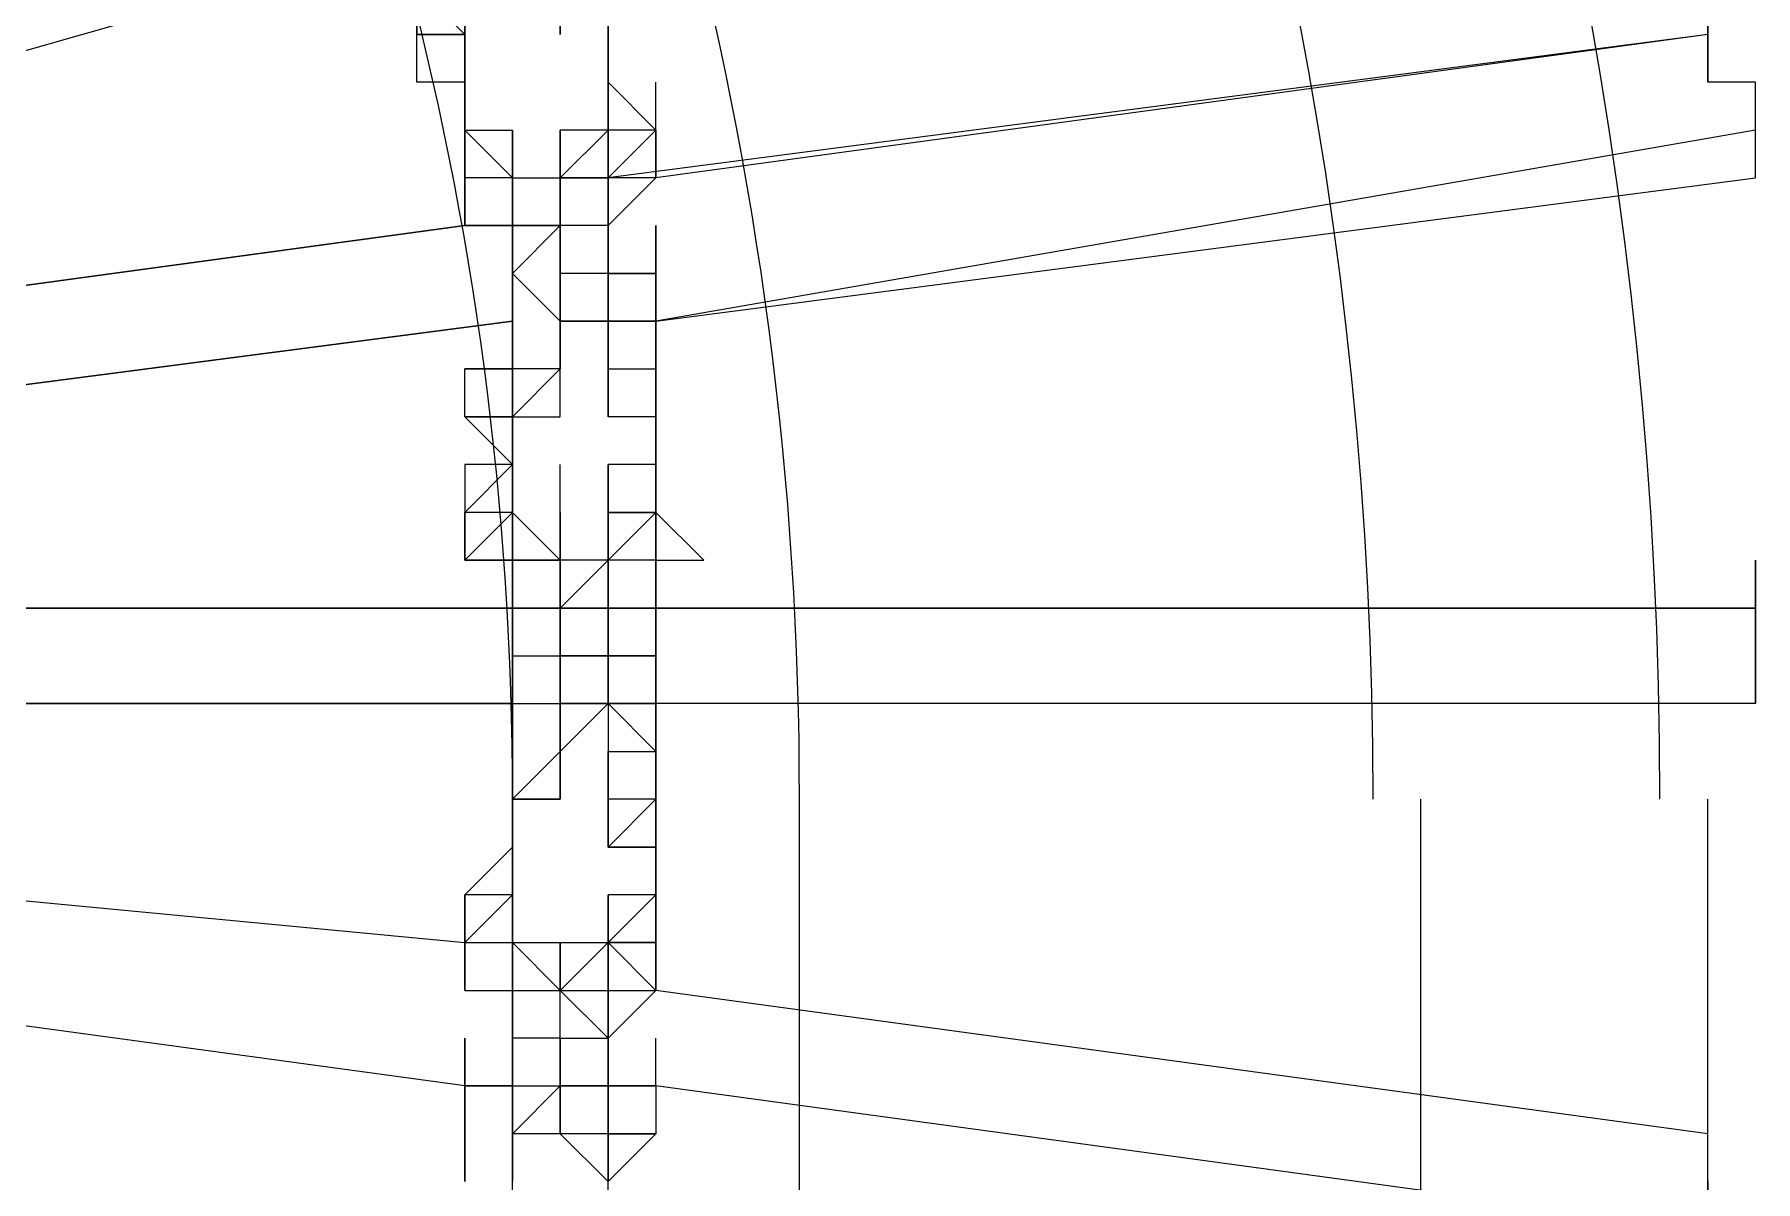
# Model space of a CAD drawing. Header units: inches. Extents: x 3324238 to 135265466, y -1036581 to 20094598.
# Drawn here: x 3353516.009 to 3353518.909, y -519255.136 to -519253.202 of the extents above; entities that cross this region are included whole.
import ezdxf

# ---------------------------------------------------------------- set-up
doc = ezdxf.new("R2010")
doc.units = ezdxf.units.IN
doc.header["$MEASUREMENT"] = 0
doc.layers.add('PDF_Geometry', color=7, linetype='Continuous')

msp = doc.modelspace()

# ---------------------------------------------------------------- linework, layer by layer
at = {"layer": 'PDF_Geometry', "color": 32, "lineweight": 13, "true_color": 0xdd6e00}
for points in [[(3353522.7765, -519332.0817), (3353522.7765, -519254.4915, 1.00015), (3353499.8943, -519254.4915)], [(3353517.2977, -519332.0817), (3353517.2977, -519254.4915, 1.002038), (3353505.3731, -519254.4915), (3353505.3731, -519332.0817)], [(3353516.8143, -519332.0817), (3353516.8143, -519254.4915, 1.000988), (3353505.8566, -519254.4915), (3353505.8566, -519332.0817)]]:
    msp.add_lwpolyline(points, format="xyb", dxfattribs=at)
at = {"layer": 'PDF_Geometry', "lineweight": 25}
for points in [[(3353516.8143, -519253.3635), (3353516.8143, -519253.4441), (3353516.8143, -519253.5246), (3353516.8143, -519253.4441), (3353516.8143, -519253.3635), (3353516.8143, -519253.4441), (3353516.8143, -519253.5246), (3353516.8143, -519253.4441), (3353516.7337, -519253.4441), (3353516.7337, -519253.5246), (3353516.7337, -519253.4441), (3353516.7337, -519253.3635), (3353516.7337, -519253.2829), (3353516.6531, -519253.2829), (3353516.6531, -519253.2024), (3353516.6531, -519253.1218), (3353516.6531, -519253.0412), (3353516.6531, -519252.9606), (3353516.6531, -519253.0412), (3353516.6531, -519252.9606), (3353516.6531, -519252.8801), (3353516.6531, -519252.7995), (3353516.6531, -519252.8801), (3353516.5726, -519252.8801)], [(3353516.7337, -519252.9606), (3353516.7337, -519253.0412), (3353516.6531, -519253.0412), (3353516.6531, -519253.1218), (3353516.7337, -519253.2024), (3353516.7337, -519253.2829), (3353516.7337, -519253.3635), (3353516.8143, -519253.3635), (3353516.8143, -519253.4441), (3353516.8143, -519253.5246), (3353516.8143, -519253.6052), (3353516.8143, -519253.5246), (3353516.8143, -519253.6052), (3353516.8143, -519253.5246), (3353516.8143, -519253.6052), (3353516.8143, -519253.6858), (3353516.8143, -519253.6052), (3353516.8143, -519253.6858), (3353516.8143, -519253.6052), (3353516.8143, -519253.6858), (3353516.8143, -519253.6052), (3353516.8143, -519253.5246)], [(3353516.6531, -519253.0412), (3353514.9611, -519253.5246)], [(3353516.8143, -519253.3635), (3353516.8143, -519253.4441), (3353516.7337, -519253.3635), (3353516.7337, -519253.2829), (3353516.7337, -519253.2024), (3353516.7337, -519253.2829), (3353516.7337, -519253.2024), (3353516.7337, -519253.2829), (3353516.7337, -519253.3635), (3353516.7337, -519253.2829), (3353516.7337, -519253.3635), (3353516.7337, -519253.4441), (3353516.7337, -519253.3635), (3353516.7337, -519253.2829), (3353516.7337, -519253.2024), (3353516.7337, -519253.2829), (3353516.7337, -519253.2024), (3353516.7337, -519253.1218), (3353516.7337, -519253.2024), (3353516.6531, -519253.1218), (3353516.6531, -519253.2024)], [(3353516.7337, -519253.1218), (3353516.7337, -519253.2024), (3353516.7337, -519253.2829), (3353516.7337, -519253.2024), (3353516.7337, -519253.2829), (3353516.7337, -519253.3635), (3353516.7337, -519253.4441), (3353516.7337, -519253.5246), (3353516.8143, -519253.5246), (3353516.8143, -519253.4441), (3353516.7337, -519253.4441), (3353516.7337, -519253.3635), (3353516.8143, -519253.3635), (3353516.8143, -519253.4441), (3353516.8143, -519253.5246), (3353516.8143, -519253.6052), (3353516.8143, -519253.6858), (3353516.8143, -519253.7663), (3353516.8143, -519253.8469), (3353516.8143, -519253.9275), (3353516.8143, -519254.0081), (3353516.8143, -519253.9275), (3353516.7337, -519253.9275), (3353516.7337, -519254.0081), (3353516.7337, -519254.0886), (3353516.8143, -519254.0886), (3353516.8948, -519254.0886), (3353516.8948, -519254.1692), (3353516.9754, -519254.1692), (3353517.056, -519254.1692), (3353518.9091, -519254.1692)], [(3353516.8143, -519253.4441), (3353516.8948, -519253.4441), (3353516.8948, -519253.3635), (3353516.8948, -519253.4441), (3353516.8948, -519253.3635), (3353516.8948, -519253.4441), (3353516.8948, -519253.5246), (3353516.8948, -519253.4441), (3353516.8948, -519253.5246), (3353516.8948, -519253.6052), (3353516.8948, -519253.6858), (3353516.8948, -519253.6052), (3353516.8948, -519253.6858), (3353516.8948, -519253.6052), (3353516.8948, -519253.6858), (3353516.8948, -519253.6052), (3353516.8948, -519253.6858), (3353516.9754, -519253.6858), (3353516.9754, -519253.6052), (3353516.9754, -519253.5246), (3353516.9754, -519253.6052), (3353516.9754, -519253.6858), (3353516.8948, -519253.6858), (3353516.8948, -519253.6052), (3353516.8948, -519253.5246), (3353516.8948, -519253.4441), (3353516.9754, -519253.4441), (3353516.9754, -519253.3635), (3353516.9754, -519253.2829), (3353516.9754, -519253.3635), (3353516.9754, -519253.2829), (3353516.9754, -519253.2024), (3353516.9754, -519253.2829), (3353516.9754, -519253.2024), (3353516.9754, -519253.1218)], [(3353516.8948, -519253.2024), (3353516.8948, -519253.1218), (3353516.8948, -519253.2024), (3353516.8948, -519253.1218)], [(3353518.8286, -519253.1218), (3353518.8286, -519253.2024), (3353518.8286, -519253.1218), (3353518.8286, -519253.2024), (3353516.9754, -519253.4441), (3353516.9754, -519253.5246), (3353516.9754, -519253.4441)], [(3353516.9754, -519253.3635), (3353516.9754, -519253.2829), (3353516.9754, -519253.2023), (3353516.9754, -519253.1218)], [(3353518.8286, -519253.2829), (3353518.8286, -519253.2023), (3353518.8286, -519253.1218)], [(3353516.6531, -519253.2024), (3353516.7337, -519253.2024), (3353516.6531, -519253.2024)], [(3353516.9754, -519253.3635), (3353516.9754, -519253.4441), (3353516.9754, -519253.5246), (3353516.8948, -519253.5246), (3353516.8143, -519253.5246), (3353516.7337, -519253.5246), (3353516.7337, -519253.4441), (3353516.7337, -519253.5246), (3353516.7337, -519253.4441), (3353516.7337, -519253.5246), (3353516.7337, -519253.4441), (3353516.7337, -519253.3635), (3353516.7337, -519253.4441), (3353516.7337, -519253.3635), (3353516.7337, -519253.4441), (3353516.7337, -519253.3635), (3353516.7337, -519253.4441), (3353516.7337, -519253.3635), (3353516.7337, -519253.4441), (3353516.7337, -519253.3635), (3353516.7337, -519253.2829), (3353516.7337, -519253.2024), (3353516.7337, -519253.2829)], [(3353518.9091, -519253.4441), (3353518.9091, -519253.3635), (3353518.9091, -519253.2829), (3353518.8286, -519253.2829), (3353518.8286, -519253.2024), (3353517.056, -519253.4441), (3353516.9754, -519253.4441), (3353516.9754, -519253.3635), (3353516.9754, -519253.4441), (3353516.9754, -519253.3635), (3353516.9754, -519253.4441), (3353516.9754, -519253.3635), (3353516.8948, -519253.3635), (3353516.8948, -519253.4441), (3353516.8948, -519253.3635), (3353516.8948, -519253.4441), (3353516.8948, -519253.5246), (3353516.8948, -519253.4441), (3353516.8948, -519253.5246), (3353516.8948, -519253.4441), (3353516.8948, -519253.5246), (3353516.8143, -519253.5246), (3353516.8143, -519253.4441), (3353516.8143, -519253.5246), (3353516.7337, -519253.5246), (3353516.7337, -519253.4441), (3353516.7337, -519253.5246)], [(3353516.7337, -519253.2829), (3353516.7337, -519253.2024)], [(3353516.9754, -519253.2829), (3353516.9754, -519253.2023)], [(3353516.9754, -519253.2829), (3353516.9754, -519253.2023)], [(3353516.7337, -519253.3635), (3353516.7337, -519253.2829)], [(3353517.056, -519253.8469), (3353517.056, -519253.9275), (3353517.056, -519254.0081), (3353517.056, -519253.9275), (3353517.056, -519254.0081), (3353516.9754, -519254.0081), (3353517.056, -519254.0081), (3353517.056, -519253.9275), (3353517.056, -519253.8469), (3353516.9754, -519253.8469), (3353516.9754, -519253.7663), (3353516.9754, -519253.8469), (3353516.9754, -519253.7663), (3353516.9754, -519253.8469), (3353516.9754, -519253.7663), (3353516.9754, -519253.6858), (3353516.9754, -519253.6052), (3353516.9754, -519253.5246), (3353516.9754, -519253.6052), (3353516.9754, -519253.5246), (3353516.9754, -519253.4441), (3353517.056, -519253.3635), (3353517.056, -519253.4441), (3353516.9754, -519253.4441), (3353516.9754, -519253.3635), (3353516.9754, -519253.2829), (3353516.9754, -519253.3635), (3353516.9754, -519253.2829)], [(3353517.056, -519253.3635), (3353517.056, -519253.2829)], [(3353517.056, -519253.3635), (3353517.056, -519253.2829)], [(3353516.7337, -519253.4441), (3353516.7337, -519253.3635)], [(3353516.7337, -519253.4441), (3353516.7337, -519253.3635)], [(3353516.8948, -519253.3635), (3353516.8948, -519253.4441), (3353516.8948, -519253.5246), (3353516.8948, -519253.4441), (3353516.8948, -519253.5246), (3353516.8948, -519253.6052), (3353516.8948, -519253.6858), (3353516.8948, -519253.6052), (3353516.8948, -519253.6858), (3353516.8948, -519253.6052), (3353516.8948, -519253.6858), (3353516.9754, -519253.6858), (3353516.9754, -519253.6052), (3353516.8948, -519253.6052), (3353516.8948, -519253.6858), (3353516.8948, -519253.6052), (3353516.8948, -519253.6858), (3353516.8948, -519253.6052), (3353516.8948, -519253.6858), (3353516.8948, -519253.6052), (3353516.8948, -519253.6858), (3353516.8948, -519253.6052), (3353516.8948, -519253.6858), (3353516.8948, -519253.7663), (3353516.8143, -519253.8469), (3353516.8948, -519253.8469), (3353516.8948, -519253.7663), (3353516.8948, -519253.6858), (3353516.8948, -519253.6052)], [(3353518.9091, -519253.3635), (3353517.056, -519253.6858), (3353516.9754, -519253.6858), (3353516.8948, -519253.6858), (3353516.8948, -519253.6052), (3353516.8948, -519253.5246), (3353516.8948, -519253.6052), (3353516.8948, -519253.6858), (3353516.9754, -519253.6858), (3353516.9754, -519253.7663), (3353517.056, -519253.7663), (3353517.056, -519253.8469), (3353517.056, -519253.7663), (3353517.056, -519253.8469), (3353517.056, -519253.7664), (3353517.056, -519253.6858), (3353517.056, -519253.6052)], [(3353516.8948, -519253.4441), (3353516.8948, -519253.3635)], [(3353516.8948, -519253.5246), (3353516.8948, -519253.4441), (3353516.8948, -519253.3635)], [(3353516.8948, -519253.4441), (3353516.9754, -519253.3635), (3353516.9754, -519253.4441)], [(3353516.8948, -519253.4441), (3353516.8948, -519253.3635)], [(3353516.8948, -519253.4441), (3353516.8948, -519253.3635)], [(3353516.8948, -519253.5246), (3353516.8948, -519253.4441), (3353516.8948, -519253.3635)], [(3353516.8948, -519253.4441), (3353516.8948, -519253.3635)], [(3353516.9754, -519253.4441), (3353516.9754, -519253.3635)], [(3353516.9754, -519253.3635), (3353516.9754, -519253.4441), (3353516.9754, -519253.3635)], [(3353516.9754, -519253.4441), (3353516.9754, -519253.3635)], [(3353516.9754, -519253.4441), (3353516.9754, -519253.3635)], [(3353516.9754, -519253.4441), (3353516.9754, -519253.3635)], [(3353516.9754, -519253.4441), (3353516.9754, -519253.3635)], [(3353516.9754, -519253.4441), (3353516.9754, -519253.3635)], [(3353517.056, -519253.4441), (3353517.056, -519253.3635)], [(3353516.7337, -519253.4441), (3353516.7337, -519253.5246), (3353516.7337, -519253.4441)], [(3353516.7337, -519253.5246), (3353516.7337, -519253.4441)], [(3353516.7337, -519253.4441), (3353516.7337, -519253.5246), (3353516.7337, -519253.4441), (3353516.7337, -519253.5246), (3353516.8143, -519253.5246), (3353516.8948, -519253.5246), (3353516.8948, -519253.4441), (3353516.8948, -519253.5246), (3353516.8948, -519253.4441), (3353516.8948, -519253.5246), (3353516.8143, -519253.6052), (3353516.8143, -519253.5246), (3353516.8143, -519253.4441), (3353516.8143, -519253.5246), (3353516.8143, -519253.6052), (3353516.8143, -519253.6858), (3353516.8143, -519253.6052), (3353516.8143, -519253.5246), (3353516.8143, -519253.4441), (3353516.8143, -519253.5246), (3353516.8143, -519253.6052), (3353516.8143, -519253.5246), (3353516.8143, -519253.6052), (3353516.8143, -519253.5246), (3353516.8143, -519253.6052), (3353516.8143, -519253.5246), (3353516.8948, -519253.5246), (3353516.8948, -519253.6052), (3353516.8948, -519253.5246), (3353516.8948, -519253.6052), (3353516.8948, -519253.6858), (3353516.8948, -519253.6052), (3353516.8948, -519253.6858), (3353516.8948, -519253.6052)], [(3353516.8143, -519253.5246), (3353516.8143, -519253.4441)], [(3353516.8143, -519253.4441), (3353516.8948, -519253.4441)], [(3353516.8143, -519253.4441), (3353516.8143, -519253.5246), (3353516.8143, -519253.4441)], [(3353516.8143, -519253.5246), (3353516.8143, -519253.4441)], [(3353516.8948, -519253.5246), (3353516.8948, -519253.4441)], [(3353516.8948, -519253.5246), (3353516.8948, -519253.4441)], [(3353516.9754, -519253.4441), (3353516.8948, -519253.4441)], [(3353516.9754, -519253.7663), (3353516.9754, -519253.6858), (3353516.9754, -519253.6052), (3353516.9754, -519253.6858), (3353516.9754, -519253.6052), (3353517.056, -519253.6052), (3353516.9754, -519253.6052), (3353516.9754, -519253.5246), (3353516.9754, -519253.6052), (3353516.9754, -519253.5246), (3353516.9754, -519253.4441), (3353516.9754, -519253.5246), (3353516.9754, -519253.6052), (3353516.9754, -519253.6858), (3353516.9754, -519253.6052), (3353516.9754, -519253.6858)], [(3353516.9754, -519253.5246), (3353516.9754, -519253.4441)], [(3353516.9754, -519253.5246), (3353517.056, -519253.4441)], [(3353517.056, -519253.6052), (3353517.056, -519253.6858), (3353518.9091, -519253.4441)], [(3353514.9611, -519253.7663), (3353516.7337, -519253.5246), (3353514.9611, -519253.7663)], [(3353516.8143, -519253.6858), (3353516.8143, -519253.6052), (3353516.8948, -519253.6858), (3353516.8948, -519253.6052), (3353516.8948, -519253.5246)], [(3353516.8143, -519253.6052), (3353516.8143, -519253.5246)], [(3353516.8143, -519253.6052), (3353516.8143, -519253.5246)], [(3353516.8143, -519253.5246), (3353516.8143, -519253.6052)], [(3353516.8143, -519253.6858), (3353516.8143, -519253.6052), (3353516.8143, -519253.5246)], [(3353516.8948, -519253.5246), (3353516.8143, -519253.5246)], [(3353516.8143, -519253.5246), (3353516.8143, -519253.6052)], [(3353516.9754, -519253.5246), (3353516.8948, -519253.5246)], [(3353516.8948, -519253.6052), (3353516.8948, -519253.5246)], [(3353516.9754, -519253.6052), (3353516.9754, -519253.5246), (3353516.9754, -519253.6052), (3353516.9754, -519253.6858), (3353516.9754, -519253.7663), (3353516.9754, -519253.6858), (3353517.056, -519253.6858), (3353517.056, -519253.6052), (3353517.056, -519253.6858), (3353517.056, -519253.6052), (3353517.056, -519253.6858), (3353517.056, -519253.6052), (3353517.056, -519253.6858), (3353517.056, -519253.6052), (3353517.056, -519253.5246), (3353517.056, -519253.6052), (3353517.056, -519253.6858), (3353517.056, -519253.6052), (3353517.056, -519253.6858), (3353517.056, -519253.6052), (3353517.056, -519253.6858), (3353517.056, -519253.7663), (3353517.056, -519253.8469), (3353517.056, -519253.9275), (3353516.9754, -519253.9275), (3353516.9754, -519254.0081), (3353516.9754, -519254.0886), (3353516.9754, -519254.1692), (3353516.9754, -519254.0886)], [(3353516.9754, -519253.6858), (3353516.9754, -519253.6052), (3353516.9754, -519253.5246)], [(3353516.9754, -519253.6052), (3353516.9754, -519253.5246)], [(3353516.9754, -519253.6052), (3353516.9754, -519253.5246)], [(3353516.9754, -519253.6052), (3353516.9754, -519253.5246)], [(3353516.9754, -519253.6052), (3353516.9754, -519253.5246)], [(3353516.9754, -519253.6052), (3353516.9754, -519253.5246)], [(3353516.8143, -519253.7664), (3353516.8143, -519253.8469), (3353516.8143, -519253.7663), (3353516.8143, -519253.6858), (3353516.8143, -519253.7663), (3353516.8143, -519253.8469), (3353516.8143, -519253.7663), (3353516.8143, -519253.6858), (3353516.8143, -519253.6052), (3353516.8143, -519253.6858), (3353516.8143, -519253.6052), (3353516.8143, -519253.6858), (3353514.9611, -519253.9275)], [(3353516.8143, -519253.6858), (3353516.8143, -519253.6052)], [(3353516.8143, -519253.6858), (3353516.8143, -519253.6052)], [(3353516.8143, -519253.6858), (3353516.8143, -519253.6052)], [(3353516.8143, -519253.6858), (3353516.8143, -519253.6052)], [(3353516.8143, -519253.6858), (3353516.8143, -519253.6052)], [(3353516.8143, -519253.6858), (3353516.8143, -519253.6052)], [(3353516.8143, -519253.6858), (3353516.8143, -519253.6052)], [(3353516.8143, -519253.6052), (3353516.8143, -519253.6858)], [(3353516.8143, -519253.6858), (3353516.8143, -519253.6052)], [(3353516.8143, -519253.6858), (3353516.8143, -519253.6052)], [(3353516.8948, -519253.6052), (3353516.8948, -519253.6858)], [(3353516.8948, -519253.6858), (3353516.8948, -519253.6052)], [(3353516.8948, -519253.6052), (3353516.8948, -519253.6858)], [(3353516.8948, -519253.6858), (3353516.8948, -519253.6052)], [(3353516.8948, -519253.6858), (3353516.8948, -519253.6052)], [(3353516.9754, -519253.6858), (3353516.9754, -519253.6052)], [(3353516.9754, -519253.6858), (3353516.9754, -519253.6052)], [(3353516.9754, -519253.6858), (3353516.9754, -519253.6052)], [(3353516.9754, -519253.6858), (3353516.9754, -519253.6052)], [(3353517.056, -519253.6858), (3353517.056, -519253.6052)], [(3353517.056, -519253.6858), (3353517.056, -519253.6052)], [(3353517.056, -519253.6052), (3353517.056, -519253.6858)], [(3353517.056, -519253.6858), (3353517.056, -519253.6052)], [(3353517.056, -519253.6858), (3353517.056, -519253.6052)], [(3353514.9611, -519253.9275), (3353516.8143, -519253.6858)], [(3353516.7337, -519254.0886), (3353516.7337, -519254.0081), (3353516.7337, -519254.0886), (3353516.8143, -519254.0081), (3353516.7337, -519254.0081), (3353516.8143, -519253.9275), (3353516.8143, -519253.8469), (3353516.8143, -519253.7663), (3353516.8143, -519253.8469), (3353516.8143, -519253.7663), (3353516.8143, -519253.6858), (3353516.8143, -519253.7663), (3353516.8143, -519253.6858), (3353516.8143, -519253.7663), (3353516.8143, -519253.8469), (3353516.8143, -519253.9275), (3353516.8143, -519254.0081), (3353516.8143, -519253.9275), (3353516.8143, -519254.0081), (3353516.8143, -519254.0886), (3353516.8143, -519254.0081), (3353516.8143, -519253.9275), (3353516.8143, -519254.0081), (3353516.8143, -519253.9275), (3353516.8143, -519254.0081), (3353516.8143, -519253.9275), (3353516.8143, -519254.0081), (3353516.8143, -519253.9275), (3353516.8143, -519253.8469), (3353516.8143, -519253.9275), (3353516.7337, -519253.8469), (3353516.7337, -519253.7663), (3353516.8143, -519253.7663), (3353516.7337, -519253.7663)], [(3353516.8143, -519253.7663), (3353516.8143, -519253.6858)], [(3353516.8948, -519253.7663), (3353516.8948, -519253.6858)], [(3353516.8948, -519253.7663), (3353516.8948, -519253.6858)], [(3353516.8948, -519253.6858), (3353516.9754, -519253.6858)], [(3353516.9754, -519253.7664), (3353516.9754, -519253.6858)], [(3353516.8143, -519253.8469), (3353516.8143, -519253.7663)], [(3353516.8948, -519253.7663), (3353516.8143, -519253.7663)], [(3353516.8143, -519253.8469), (3353516.8143, -519253.7663)], [(3353517.056, -519253.7663), (3353517.056, -519253.8469), (3353517.056, -519253.7663)], [(3353516.7337, -519253.8469), (3353516.8143, -519253.8469), (3353516.7337, -519253.8469)], [(3353516.8143, -519253.9275), (3353516.8143, -519253.8469), (3353516.8143, -519253.9275)], [(3353516.8143, -519253.9275), (3353516.8143, -519253.8469)], [(3353516.8143, -519253.9275), (3353516.8143, -519253.8469)], [(3353517.056, -519254.0081), (3353517.056, -519253.9275), (3353517.056, -519253.8469), (3353516.9754, -519253.8469)], [(3353517.056, -519253.9275), (3353517.056, -519253.8469)], [(3353517.056, -519253.9275), (3353517.056, -519253.8469)], [(3353516.8143, -519254.0886), (3353516.8143, -519254.0081), (3353516.8143, -519253.9275)], [(3353516.8143, -519254.0081), (3353516.8143, -519253.9275)], [(3353516.8948, -519254.2498), (3353516.8948, -519254.1692), (3353516.8948, -519254.0886), (3353516.8948, -519254.1692), (3353516.8948, -519254.2498), (3353516.8948, -519254.1692), (3353516.8948, -519254.0886), (3353516.8948, -519254.0081), (3353516.8948, -519253.9275)], [(3353517.056, -519254.0081), (3353517.056, -519253.9275)], [(3353517.056, -519253.9275), (3353517.056, -519254.0081), (3353517.056, -519253.9275)], [(3353517.056, -519254.0081), (3353517.056, -519253.9275)], [(3353517.056, -519254.3303), (3353517.056, -519254.4109), (3353517.056, -519254.3303), (3353517.056, -519254.2498), (3353517.056, -519254.3303), (3353517.056, -519254.2498), (3353517.056, -519254.3303), (3353517.056, -519254.2498), (3353517.056, -519254.1692), (3353517.056, -519254.0886), (3353517.056, -519254.0081), (3353517.056, -519253.9275), (3353517.056, -519254.0081), (3353517.1366, -519254.0886)], [(3353518.9091, -519254.3303), (3353518.9091, -519254.2498), (3353518.9091, -519254.3303), (3353517.056, -519254.3303), (3353517.056, -519254.4109), (3353517.056, -519254.3303), (3353516.9754, -519254.3303), (3353516.9754, -519254.2498), (3353516.9754, -519254.1692), (3353516.9754, -519254.2498), (3353516.9754, -519254.3303), (3353516.8948, -519254.3303), (3353516.8948, -519254.2498), (3353516.8948, -519254.1692), (3353516.8948, -519254.0886), (3353516.8948, -519254.1692), (3353516.9754, -519254.0886), (3353516.8948, -519254.0886), (3353516.8948, -519254.1692), (3353516.8948, -519254.0886), (3353516.8948, -519254.1692), (3353516.8948, -519254.2498), (3353516.8948, -519254.1692), (3353516.8948, -519254.0886), (3353516.8143, -519254.0081), (3353516.8143, -519254.0886), (3353516.8143, -519254.1692), (3353516.8143, -519254.0886), (3353516.8143, -519254.1692), (3353516.8143, -519254.0886), (3353516.8143, -519254.1692), (3353516.8143, -519254.0886), (3353516.8143, -519254.1692), (3353516.8143, -519254.0886), (3353516.8143, -519254.1692), (3353515.0417, -519254.1692)], [(3353516.8143, -519254.0886), (3353516.8143, -519254.1692), (3353516.8143, -519254.0886), (3353516.7337, -519254.0886), (3353516.8143, -519254.0886), (3353516.8143, -519254.1692), (3353516.8143, -519254.2498), (3353516.8948, -519254.2498), (3353516.8948, -519254.3303), (3353516.9754, -519254.3303), (3353516.9754, -519254.2498), (3353516.9754, -519254.1692), (3353516.9754, -519254.2498), (3353516.9754, -519254.1692), (3353516.8948, -519254.1692), (3353516.8948, -519254.2498), (3353516.9754, -519254.2498), (3353516.9754, -519254.3303), (3353516.9754, -519254.2498), (3353516.9754, -519254.1692), (3353516.9754, -519254.0886), (3353516.9754, -519254.0081), (3353517.056, -519254.0081), (3353517.056, -519254.0886), (3353516.9754, -519254.0886), (3353517.056, -519254.0081), (3353517.056, -519254.0886), (3353517.056, -519254.1692), (3353517.056, -519254.0886), (3353517.056, -519254.1692), (3353517.056, -519254.0886), (3353517.056, -519254.1692), (3353517.056, -519254.0886), (3353517.056, -519254.1692), (3353517.056, -519254.2498), (3353517.056, -519254.3303), (3353517.056, -519254.2498)], [(3353516.8143, -519254.0886), (3353516.8143, -519254.0081)], [(3353516.8143, -519254.0886), (3353516.8143, -519254.0081)], [(3353516.8948, -519254.2498), (3353516.8948, -519254.1692), (3353516.8948, -519254.0886), (3353516.8948, -519254.1692), (3353516.8948, -519254.0886), (3353516.8948, -519254.0081), (3353516.8948, -519254.0886), (3353516.8143, -519254.0886)], [(3353516.8143, -519254.0081), (3353516.8143, -519254.0886)], [(3353516.8143, -519254.0081), (3353516.8143, -519254.0886)], [(3353516.8143, -519254.0081), (3353516.8143, -519254.0886)], [(3353516.8948, -519254.0886), (3353516.8948, -519254.1692), (3353516.8948, -519254.2498), (3353516.8948, -519254.3303), (3353516.8948, -519254.2498), (3353516.8948, -519254.1692), (3353516.8948, -519254.2498), (3353516.8948, -519254.1692), (3353516.8948, -519254.0886), (3353516.8948, -519254.0081)], [(3353516.9754, -519254.0886), (3353516.9754, -519254.0081), (3353516.9754, -519254.0886)], [(3353516.8143, -519254.1692), (3353516.8143, -519254.0886), (3353516.8143, -519254.1692), (3353516.8143, -519254.0886), (3353516.8143, -519254.1692), (3353516.8143, -519254.0886), (3353516.8143, -519254.1692), (3353516.8143, -519254.0886), (3353516.8143, -519254.1692), (3353516.8143, -519254.2498), (3353516.8143, -519254.3303), (3353516.8143, -519254.2498), (3353516.8143, -519254.3303), (3353516.8948, -519254.3303), (3353516.9754, -519254.3303), (3353516.9754, -519254.2498), (3353516.9754, -519254.3303), (3353516.9754, -519254.2498), (3353516.9754, -519254.3303), (3353516.9754, -519254.2498), (3353516.9754, -519254.3303), (3353516.9754, -519254.2498), (3353516.9754, -519254.1692), (3353516.9754, -519254.2498), (3353516.9754, -519254.1692), (3353516.8948, -519254.1692), (3353516.8948, -519254.0886), (3353516.8948, -519254.1692)], [(3353516.8143, -519254.1692), (3353516.8143, -519254.0886)], [(3353516.8948, -519254.1692), (3353516.8948, -519254.0886)], [(3353516.8948, -519254.1692), (3353516.8948, -519254.0886)], [(3353516.8948, -519254.1692), (3353516.8948, -519254.0886)], [(3353516.8948, -519254.1692), (3353516.8948, -519254.0886)], [(3353516.8948, -519254.1692), (3353516.8948, -519254.0886)], [(3353516.8948, -519254.1692), (3353516.8948, -519254.0886)], [(3353516.9754, -519254.3303), (3353516.9754, -519254.2498), (3353516.9754, -519254.1692), (3353516.9754, -519254.0886)], [(3353516.9754, -519254.1692), (3353516.9754, -519254.0886)], [(3353516.9754, -519254.1692), (3353516.9754, -519254.0886)], [(3353516.9754, -519254.1692), (3353516.9754, -519254.0886)], [(3353517.056, -519254.1692), (3353517.056, -519254.0886)], [(3353517.056, -519254.1692), (3353517.056, -519254.0886)], [(3353517.056, -519254.1692), (3353517.056, -519254.0886)], [(3353517.056, -519254.1692), (3353517.056, -519254.0886)], [(3353518.9091, -519254.1692), (3353518.9091, -519254.0886)], [(3353515.0417, -519254.1692), (3353516.8143, -519254.1692)], [(3353516.8143, -519254.3303), (3353516.8143, -519254.2498), (3353516.8143, -519254.1692)], [(3353516.8143, -519254.7332), (3353516.8143, -519254.8138), (3353516.8143, -519254.8943), (3353516.8143, -519254.8138), (3353516.8143, -519254.7332), (3353516.8143, -519254.6526), (3353516.8143, -519254.5721), (3353516.8143, -519254.6526), (3353516.8143, -519254.5721), (3353516.8143, -519254.4915), (3353516.8948, -519254.4915), (3353516.8948, -519254.4109), (3353516.8948, -519254.3303), (3353516.8948, -519254.2498), (3353516.8948, -519254.1692), (3353516.8948, -519254.2498), (3353516.8948, -519254.1692), (3353516.8948, -519254.2498), (3353516.8948, -519254.1692)], [(3353516.8948, -519254.1692), (3353516.8143, -519254.1692), (3353516.8948, -519254.1692)], [(3353516.8948, -519254.2498), (3353516.8948, -519254.1692)], [(3353516.8948, -519254.2498), (3353516.8948, -519254.1692)], [(3353516.8948, -519254.2498), (3353516.8948, -519254.1692), (3353516.8948, -519254.2498)], [(3353516.8948, -519254.2498), (3353516.8948, -519254.1692)], [(3353516.9754, -519254.2498), (3353516.9754, -519254.1692)], [(3353517.056, -519254.1692), (3353516.9754, -519254.1692)], [(3353516.9754, -519254.2498), (3353516.9754, -519254.1692)], [(3353518.9091, -519254.1692), (3353517.056, -519254.1692)], [(3353517.056, -519254.2498), (3353517.056, -519254.1692)], [(3353514.9611, -519254.3303), (3353516.8143, -519254.3303), (3353516.8143, -519254.4109), (3353516.8143, -519254.4915), (3353516.8143, -519254.4109), (3353516.8143, -519254.4915), (3353516.8143, -519254.5721), (3353516.8143, -519254.4915), (3353516.8143, -519254.5721), (3353516.8143, -519254.6526), (3353516.8143, -519254.5721), (3353516.8143, -519254.6526), (3353516.7337, -519254.6526), (3353516.7337, -519254.7332), (3353516.7337, -519254.6526), (3353516.8143, -519254.5721), (3353516.7337, -519254.6526), (3353516.7337, -519254.7332), (3353516.8143, -519254.7332), (3353516.8143, -519254.6526), (3353516.8143, -519254.7332), (3353516.8143, -519254.6526), (3353516.8143, -519254.5721), (3353516.8143, -519254.6526), (3353516.8143, -519254.5721), (3353516.8143, -519254.4915), (3353516.8143, -519254.5721), (3353516.8143, -519254.4915), (3353516.8143, -519254.4109), (3353516.8143, -519254.3303), (3353516.8143, -519254.2498), (3353516.8143, -519254.3303), (3353516.8143, -519254.2498), (3353516.8143, -519254.3303), (3353515.0417, -519254.3303)], [(3353516.8948, -519254.3303), (3353516.8948, -519254.2498)], [(3353516.9754, -519254.2498), (3353516.8948, -519254.2498)], [(3353516.9754, -519254.3303), (3353516.9754, -519254.2498)], [(3353516.9754, -519254.2498), (3353517.056, -519254.2498)], [(3353516.9754, -519254.3303), (3353516.9754, -519254.2498)], [(3353517.056, -519254.2498), (3353516.9754, -519254.2498)], [(3353517.056, -519254.3303), (3353517.056, -519254.2498)], [(3353517.056, -519254.3303), (3353517.056, -519254.2498)], [(3353517.056, -519254.3303), (3353517.056, -519254.2498)], [(3353516.8143, -519254.3303), (3353516.8143, -519254.4109)], [(3353516.8143, -519254.3303), (3353516.8143, -519254.4109)], [(3353516.8948, -519254.4109), (3353516.8948, -519254.3303)], [(3353516.8948, -519254.4109), (3353516.8948, -519254.3303)], [(3353517.056, -519254.4109), (3353516.9754, -519254.3303), (3353516.9754, -519254.4109)], [(3353516.9754, -519254.3303), (3353516.9754, -519254.4109)], [(3353517.056, -519254.3303), (3353517.056, -519254.4109), (3353517.056, -519254.3303)], [(3353517.056, -519254.4109), (3353517.056, -519254.3303)], [(3353518.9091, -519254.3303), (3353517.056, -519254.3303)], [(3353516.7337, -519254.7332), (3353516.8143, -519254.7332), (3353516.8143, -519254.8138), (3353516.8143, -519254.8943), (3353516.8143, -519254.8138), (3353516.8143, -519254.7332), (3353516.8143, -519254.8138), (3353516.8143, -519254.8943), (3353516.8143, -519254.9749), (3353516.8143, -519254.8943), (3353516.8143, -519254.8138), (3353516.8948, -519254.8138), (3353516.9754, -519254.7332), (3353516.8948, -519254.8138), (3353516.8948, -519254.7332), (3353516.8948, -519254.8138), (3353516.8948, -519254.7332), (3353516.8948, -519254.8138), (3353516.8948, -519254.7332), (3353516.8948, -519254.8138), (3353516.8948, -519254.7332), (3353516.8948, -519254.8138), (3353516.8948, -519254.7332), (3353516.8948, -519254.8138), (3353516.8948, -519254.7332), (3353516.8948, -519254.8138), (3353516.8143, -519254.7332), (3353516.8143, -519254.6526), (3353516.8143, -519254.5721), (3353516.8143, -519254.4915), (3353516.8143, -519254.4109)], [(3353516.8143, -519254.4915), (3353516.8143, -519254.4109)], [(3353516.9754, -519254.4109), (3353517.056, -519254.4109)], [(3353516.9754, -519254.4109), (3353517.056, -519254.4109)], [(3353517.056, -519254.4915), (3353517.056, -519254.4109)], [(3353517.056, -519254.4109), (3353517.056, -519254.4915), (3353517.056, -519254.4109)], [(3353517.056, -519254.4915), (3353517.056, -519254.4109)], [(3353517.056, -519254.4915), (3353517.056, -519254.4109)], [(3353517.056, -519254.4915), (3353517.056, -519254.4109)], [(3353517.056, -519254.4915), (3353517.056, -519254.4109)], [(3353517.056, -519254.4915), (3353517.056, -519254.4109)], [(3353517.056, -519254.4915), (3353517.056, -519254.4109)], [(3353517.056, -519254.4109), (3353517.056, -519254.4915)], [(3353517.056, -519254.4109), (3353517.056, -519254.4915)], [(3353516.8143, -519254.5721), (3353516.8143, -519254.4915)], [(3353516.8143, -519254.4915), (3353516.8143, -519254.5721)], [(3353516.8143, -519254.5721), (3353516.8143, -519254.4915)], [(3353516.9754, -519254.5721), (3353517.056, -519254.4915)], [(3353517.056, -519254.4915), (3353516.9754, -519254.4915)], [(3353517.056, -519254.4915), (3353516.9754, -519254.4915)], [(3353516.9754, -519254.4915), (3353516.9754, -519254.5721), (3353517.056, -519254.5721), (3353517.056, -519254.6526), (3353517.056, -519254.5721), (3353517.056, -519254.4915), (3353517.056, -519254.5721), (3353517.056, -519254.6526), (3353517.056, -519254.5721), (3353517.056, -519254.6526), (3353517.056, -519254.5721), (3353517.056, -519254.6526), (3353517.056, -519254.5721), (3353517.056, -519254.6526), (3353517.056, -519254.7332), (3353517.056, -519254.6526), (3353517.056, -519254.7332), (3353517.056, -519254.6526), (3353517.056, -519254.7332), (3353517.056, -519254.6526), (3353517.056, -519254.7332), (3353517.056, -519254.6526), (3353517.056, -519254.7332), (3353517.056, -519254.6526), (3353517.056, -519254.5721), (3353517.056, -519254.6526), (3353517.056, -519254.7332), (3353517.056, -519254.6526), (3353517.056, -519254.7332), (3353517.056, -519254.8138), (3353517.056, -519254.7332), (3353517.056, -519254.8138), (3353517.056, -519254.7332), (3353517.056, -519254.8138), (3353517.056, -519254.7332), (3353517.056, -519254.8138), (3353517.056, -519254.7332), (3353517.056, -519254.8138), (3353517.056, -519254.7332), (3353516.9754, -519254.7332), (3353517.056, -519254.7332)], [(3353517.056, -519254.5721), (3353517.056, -519254.4915)], [(3353517.056, -519254.5721), (3353517.056, -519254.4915)], [(3353517.056, -519254.5721), (3353517.056, -519254.4915)], [(3353517.056, -519254.5721), (3353517.056, -519254.4915)], [(3353515.0417, -519254.5721), (3353516.7337, -519254.7332), (3353516.7337, -519254.6526), (3353516.7337, -519254.7332), (3353516.8143, -519254.6526), (3353516.8143, -519254.7332), (3353516.8143, -519254.8138), (3353516.8143, -519254.8943), (3353516.8143, -519254.9749), (3353516.8143, -519254.8943), (3353516.8143, -519254.9749), (3353516.8143, -519254.8943), (3353516.8143, -519254.9749), (3353516.8143, -519254.8943), (3353516.8143, -519254.8138), (3353516.8143, -519254.8943), (3353516.8143, -519254.9749), (3353516.8143, -519254.8943), (3353516.8143, -519254.9749)], [(3353516.7337, -519254.6526), (3353516.7337, -519254.7332), (3353516.7337, -519254.8138), (3353516.8143, -519254.8138), (3353516.8143, -519254.7332), (3353516.8143, -519254.6526), (3353516.8143, -519254.5721)], [(3353516.8143, -519254.6526), (3353516.8143, -519254.5721)], [(3353516.9754, -519254.5721), (3353517.056, -519254.5721)], [(3353516.9754, -519254.5721), (3353517.056, -519254.5721)], [(3353517.056, -519254.5721), (3353516.9754, -519254.5721)], [(3353517.056, -519254.6526), (3353517.056, -519254.5721)], [(3353517.056, -519254.6526), (3353517.056, -519254.5721), (3353517.056, -519254.6526)], [(3353516.7337, -519254.8138), (3353516.7337, -519254.7332), (3353516.7337, -519254.6526)], [(3353516.8143, -519254.7332), (3353516.8143, -519254.6526)], [(3353516.9754, -519255.1361), (3353516.8948, -519255.0555), (3353516.8143, -519255.0555), (3353516.8143, -519255.1361), (3353516.8143, -519255.0555), (3353516.8948, -519254.9749), (3353516.8948, -519254.8943), (3353516.8948, -519254.8138), (3353516.8948, -519254.7332), (3353516.8948, -519254.8138), (3353516.8948, -519254.7332), (3353516.9754, -519254.7332), (3353516.9754, -519254.6526), (3353516.9754, -519254.7332), (3353517.056, -519254.7332), (3353517.056, -519254.6526), (3353517.056, -519254.7332), (3353517.056, -519254.8138), (3353516.9754, -519254.7332), (3353516.9754, -519254.6526), (3353516.9754, -519254.7332), (3353516.9754, -519254.6526), (3353516.9754, -519254.7332), (3353516.9754, -519254.6526), (3353516.9754, -519254.7332), (3353516.9754, -519254.8138), (3353517.056, -519254.8138), (3353516.9754, -519254.8943), (3353516.9754, -519254.8138), (3353516.9754, -519254.7332), (3353516.9754, -519254.8138), (3353516.9754, -519254.8943), (3353516.9754, -519254.9749), (3353516.9754, -519255.0555), (3353517.056, -519255.0555), (3353516.9754, -519255.1361)], [(3353516.8143, -519254.6526), (3353516.8143, -519254.7332)], [(3353516.8143, -519254.6526), (3353516.8143, -519254.7332)], [(3353517.056, -519254.6526), (3353517.056, -519254.7332), (3353517.056, -519254.6526), (3353516.9754, -519254.6526), (3353516.9754, -519254.7332), (3353516.9754, -519254.6526), (3353516.9754, -519254.7332), (3353516.9754, -519254.6526), (3353516.9754, -519254.7332), (3353516.9754, -519254.6526), (3353516.9754, -519254.7332), (3353516.9754, -519254.8138), (3353516.9754, -519254.7332), (3353516.9754, -519254.8138), (3353516.9754, -519254.8943), (3353516.9754, -519254.9749), (3353516.8948, -519254.9749), (3353516.8948, -519254.8943), (3353516.8948, -519254.9749), (3353516.8948, -519254.8943), (3353516.8948, -519254.9749), (3353516.8948, -519254.8943), (3353516.8948, -519254.9749), (3353516.8948, -519254.8943), (3353516.8948, -519254.9749), (3353516.8948, -519254.8943), (3353516.9754, -519254.8943), (3353516.9754, -519254.8138), (3353517.056, -519254.8138)], [(3353516.9754, -519254.7332), (3353517.056, -519254.6526), (3353516.9754, -519254.7332)], [(3353517.056, -519254.7332), (3353517.056, -519254.6526)], [(3353517.056, -519254.8138), (3353517.056, -519254.7332), (3353517.056, -519254.6526)], [(3353517.056, -519254.7332), (3353517.056, -519254.6526)], [(3353516.7337, -519254.9749), (3353514.9611, -519254.7332)], [(3353516.8143, -519255.0555), (3353516.8143, -519254.9749), (3353516.7337, -519254.9749), (3353516.8143, -519254.9749), (3353516.8143, -519254.8943), (3353516.8143, -519254.8138), (3353516.8143, -519254.8943), (3353516.8143, -519254.8138), (3353516.8948, -519254.8138), (3353516.8948, -519254.7332), (3353516.8948, -519254.8138), (3353516.8948, -519254.7332), (3353516.8948, -519254.8138), (3353516.8948, -519254.7332), (3353516.8948, -519254.8138), (3353516.9754, -519254.8138), (3353516.9754, -519254.8943), (3353516.9754, -519254.8138), (3353516.9754, -519254.8943), (3353516.9754, -519254.8138), (3353516.9754, -519254.8943), (3353516.9754, -519254.8138), (3353516.9754, -519254.8943), (3353516.9754, -519254.8138), (3353516.9754, -519254.8943), (3353516.9754, -519254.8138), (3353516.9754, -519254.8943), (3353516.9754, -519254.8138), (3353516.9754, -519254.8943), (3353516.9754, -519254.9749), (3353516.9754, -519254.8943), (3353516.9754, -519254.9749), (3353516.9754, -519254.8943), (3353516.9754, -519254.9749), (3353516.9754, -519255.0555), (3353516.9754, -519255.1361), (3353517.056, -519255.0555), (3353516.9754, -519255.0555), (3353516.9754, -519254.9749), (3353516.9754, -519254.8943)], [(3353516.8143, -519254.8138), (3353516.8143, -519254.7332)], [(3353516.8143, -519254.8943), (3353516.8143, -519254.8138), (3353516.8143, -519254.7332)], [(3353516.8143, -519254.7332), (3353516.8948, -519254.7332)], [(3353516.8143, -519254.8138), (3353516.8143, -519254.7332)], [(3353516.8143, -519254.8138), (3353516.8143, -519254.7332)], [(3353516.9754, -519255.2166), (3353516.9754, -519255.2972), (3353516.8948, -519255.2972), (3353516.8948, -519255.3778), (3353516.8948, -519255.2972), (3353516.9754, -519255.2972), (3353516.9754, -519255.2166), (3353516.9754, -519255.1361), (3353516.9754, -519255.0555), (3353516.8948, -519255.0555), (3353516.8948, -519254.9749), (3353516.8948, -519255.0555), (3353516.8948, -519254.9749), (3353516.8948, -519254.8943), (3353516.8948, -519254.9749), (3353516.8948, -519254.8943), (3353516.8948, -519254.8138), (3353516.8948, -519254.7332), (3353516.8948, -519254.8138), (3353516.8948, -519254.7332), (3353516.8948, -519254.8138), (3353516.8948, -519254.7332), (3353516.8948, -519254.8138)], [(3353516.8948, -519254.9749), (3353516.8948, -519254.8943), (3353516.8948, -519254.8138), (3353516.8948, -519254.7332)], [(3353516.8948, -519254.8138), (3353516.8948, -519254.7332)], [(3353516.8948, -519254.8138), (3353516.8948, -519254.7332)], [(3353516.8948, -519254.8138), (3353516.8948, -519254.7332)], [(3353516.8948, -519254.8138), (3353516.8948, -519254.7332)], [(3353516.8948, -519254.8138), (3353516.8948, -519254.7332)], [(3353517.056, -519254.7332), (3353516.9754, -519254.7332), (3353517.056, -519254.7332)], [(3353516.9754, -519254.8138), (3353516.9754, -519254.7332)], [(3353517.056, -519254.8138), (3353517.056, -519254.7332)], [(3353517.056, -519254.8138), (3353517.056, -519254.7332), (3353517.056, -519254.8138)], [(3353517.056, -519254.8138), (3353517.056, -519254.7332)], [(3353517.056, -519254.8138), (3353517.056, -519254.7332)], [(3353516.8143, -519254.9749), (3353516.8143, -519254.8943), (3353516.8143, -519254.8138), (3353516.8143, -519254.8943)], [(3353516.8143, -519254.8138), (3353516.8143, -519254.8944)], [(3353516.8143, -519254.8943), (3353516.8143, -519254.8138)], [(3353516.8948, -519254.8138), (3353516.9754, -519254.8943)], [(3353516.8948, -519254.9749), (3353516.8948, -519254.8944), (3353516.8948, -519254.8138)], [(3353516.9754, -519254.8944), (3353516.9754, -519254.8138)], [(3353516.9754, -519254.8943), (3353516.9754, -519254.8138)], [(3353516.9754, -519254.9749), (3353516.9754, -519254.8943), (3353516.9754, -519254.8138)], [(3353518.8286, -519255.0555), (3353517.056, -519254.8138)], [(3353516.7337, -519254.9749), (3353516.7337, -519254.8943)], [(3353516.7337, -519255.1361), (3353516.7337, -519255.0555), (3353516.7337, -519254.9749), (3353516.7337, -519254.8943), (3353516.7337, -519254.9749), (3353516.7337, -519254.8943)], [(3353516.8143, -519254.9749), (3353516.8143, -519254.8944)], [(3353516.8948, -519254.9749), (3353516.8948, -519254.8943)], [(3353516.9754, -519255.1361), (3353516.9754, -519255.0555), (3353516.9754, -519255.1361), (3353516.8948, -519255.0555), (3353516.8948, -519254.9749), (3353516.8948, -519254.8943), (3353516.8948, -519254.9749), (3353516.8948, -519255.0555)], [(3353516.8948, -519254.9749), (3353516.8948, -519254.8943)], [(3353516.8948, -519254.9749), (3353516.8948, -519254.8943)], [(3353516.8948, -519254.9749), (3353516.8948, -519254.8943)], [(3353516.8948, -519254.9749), (3353516.8948, -519254.8943)], [(3353516.8948, -519254.9749), (3353516.8948, -519254.8943)], [(3353516.8948, -519254.9749), (3353516.8948, -519254.8943)], [(3353516.9754, -519254.9749), (3353516.9754, -519254.8943)], [(3353516.9754, -519254.9749), (3353516.9754, -519254.8943), (3353516.9754, -519254.9749), (3353516.9754, -519255.0555)], [(3353516.9754, -519254.9749), (3353516.9754, -519254.8943)], [(3353516.9754, -519254.9749), (3353516.9754, -519254.8943), (3353516.9754, -519254.9749)], [(3353516.9754, -519254.9749), (3353516.9754, -519254.8943)], [(3353516.9754, -519254.9749), (3353516.9754, -519254.8943)], [(3353516.9754, -519255.0555), (3353516.9754, -519254.9749), (3353516.9754, -519254.8944), (3353516.9754, -519254.9749), (3353517.056, -519254.9749), (3353517.056, -519255.0555)], [(3353517.056, -519254.9749), (3353517.056, -519254.8943)], [(3353517.056, -519254.9749), (3353517.056, -519254.8943)], [(3353516.7337, -519255.1361), (3353516.7337, -519255.0555), (3353516.7337, -519255.1361), (3353516.7337, -519255.0555), (3353516.7337, -519254.9749), (3353516.8143, -519254.9749), (3353516.8143, -519255.0555), (3353516.8143, -519255.1361)], [(3353516.7337, -519254.9749), (3353516.7337, -519255.0555)], [(3353516.8143, -519255.0555), (3353516.8143, -519254.9749)], [(3353516.9754, -519254.9749), (3353516.8948, -519254.9749)], [(3353516.8948, -519254.9749), (3353516.9754, -519254.9749)], [(3353518.8286, -519255.2166), (3353517.056, -519254.9749), (3353516.9754, -519254.9749)], [(3353518.8286, -519255.1361), (3353518.8286, -519255.2166), (3353518.8286, -519255.1361), (3353518.8286, -519255.0555), (3353518.8286, -519254.9749)], [(3353516.7337, -519255.1361), (3353516.7337, -519255.0555)], [(3353516.7337, -519255.1361), (3353516.7337, -519255.0555), (3353516.7337, -519255.1361)], [(3353516.7337, -519255.1361), (3353516.7337, -519255.0555), (3353516.7337, -519255.1361)], [(3353516.9754, -519255.1361), (3353516.9754, -519255.0555)], [(3353516.9754, -519255.1361), (3353516.9754, -519255.0555), (3353516.9754, -519255.1361), (3353516.9754, -519255.0555), (3353516.9754, -519255.1361)]]:
    msp.add_lwpolyline(points, dxfattribs=at)
for points in [[(3353516.9754, -519252.9606), (3353516.9754, -519253.0412), (3353516.9754, -519253.1218), (3353516.9754, -519253.2024), (3353516.9754, -519253.2829), (3353516.9754, -519253.3635), (3353516.9754, -519253.2829), (3353516.9754, -519253.2024), (3353516.9754, -519253.1218), (3353516.9754, -519253.0412), (3353516.8948, -519253.0412), (3353516.8948, -519253.1218), (3353516.9754, -519253.1218), (3353516.8948, -519253.1218), (3353516.9754, -519253.1218), (3353516.9754, -519253.0412), (3353516.9754, -519253.1218), (3353516.9754, -519253.0412)], [(3353516.7337, -519253.1218), (3353516.7337, -519253.2024)], [(3353518.8286, -519253.2023), (3353518.8286, -519253.2829)], [(3353516.9754, -519253.3635), (3353516.9754, -519253.2829), (3353516.9754, -519253.3635), (3353516.9754, -519253.2829), (3353517.056, -519253.3635)], [(3353516.7337, -519253.3635), (3353516.7337, -519253.4441)], [(3353516.8948, -519253.3635), (3353516.8948, -519253.4441)], [(3353516.9754, -519253.4441), (3353516.9754, -519253.5246), (3353516.9754, -519253.4441), (3353516.9754, -519253.3635)], [(3353516.9754, -519253.3635), (3353516.9754, -519253.4441)], [(3353517.056, -519253.4441), (3353517.056, -519253.3635)], [(3353516.7337, -519253.4441), (3353516.7337, -519253.5246)], [(3353516.7337, -519253.4441), (3353516.7337, -519253.5246)], [(3353516.8143, -519253.4441), (3353516.8143, -519253.5246)], [(3353517.056, -519253.6858), (3353517.056, -519253.7663)], [(3353516.9754, -519254.1692), (3353516.9754, -519254.2498), (3353516.9754, -519254.3303), (3353516.9754, -519254.2498), (3353516.9754, -519254.1692), (3353516.9754, -519254.0886), (3353516.9754, -519254.1692), (3353516.9754, -519254.2498), (3353516.9754, -519254.3303), (3353517.056, -519254.3303), (3353517.056, -519254.2498), (3353517.056, -519254.1692), (3353517.056, -519254.0886), (3353517.056, -519254.0081), (3353517.056, -519254.0886), (3353517.1366, -519254.0886), (3353517.056, -519254.0081), (3353517.056, -519254.0886), (3353517.056, -519254.0081), (3353516.9754, -519254.0081), (3353517.056, -519254.0081), (3353517.056, -519253.9275), (3353517.056, -519253.8469), (3353517.056, -519253.9275), (3353517.056, -519253.8469), (3353517.056, -519253.7663), (3353517.056, -519253.8469), (3353517.056, -519253.9275), (3353517.056, -519253.8469), (3353517.056, -519253.9275), (3353517.056, -519254.0081), (3353517.056, -519254.0886), (3353517.056, -519254.1692), (3353517.056, -519254.2498), (3353516.9754, -519254.2498)], [(3353516.9754, -519253.7663), (3353516.9754, -519253.8469)], [(3353516.8143, -519253.8469), (3353516.8143, -519253.9275)], [(3353516.9754, -519253.9275), (3353516.9754, -519254.0081)], [(3353516.9754, -519254.0081), (3353516.9754, -519254.0886)], [(3353516.8948, -519254.0886), (3353516.8948, -519254.1692), (3353516.8948, -519254.2498), (3353516.8948, -519254.1692)], [(3353516.8948, -519254.0886), (3353516.8948, -519254.1692)], [(3353518.9091, -519254.0886), (3353518.9091, -519254.1692)], [(3353517.056, -519254.1692), (3353517.056, -519254.2498)], [(3353518.9091, -519254.1692), (3353518.9091, -519254.2498)], [(3353516.8143, -519254.2498), (3353516.8143, -519254.3303)], [(3353516.9754, -519254.3303), (3353516.8948, -519254.3303), (3353516.8948, -519254.4109)], [(3353516.8948, -519254.4109), (3353516.8948, -519254.4915), (3353516.8143, -519254.4915)], [(3353516.9754, -519254.4109), (3353516.9754, -519254.4915), (3353516.9754, -519254.5721), (3353516.9754, -519254.4915)], [(3353516.8143, -519254.7332), (3353516.8143, -519254.8138), (3353516.8143, -519254.8943), (3353516.8143, -519254.8138), (3353516.8948, -519254.8138)], [(3353516.8948, -519254.7332), (3353516.8948, -519254.8138)], [(3353516.9754, -519254.8138), (3353516.9754, -519254.8943)], [(3353516.7337, -519254.8944), (3353516.7337, -519254.9749)], [(3353516.8948, -519254.9749), (3353516.8948, -519254.8943), (3353516.8143, -519254.8943), (3353516.8143, -519254.9749), (3353516.8143, -519254.8943), (3353516.8143, -519254.9749), (3353516.8948, -519254.9749), (3353516.8948, -519254.8943), (3353516.8948, -519254.9749), (3353516.8948, -519255.0555)], [(3353516.8948, -519254.8943), (3353516.8948, -519254.9749)], [(3353516.8948, -519254.8943), (3353516.8948, -519254.9749)], [(3353516.9754, -519254.8943), (3353516.9754, -519254.9749)], [(3353516.7337, -519254.9749), (3353516.7337, -519255.0555)]]:
    msp.add_lwpolyline(points, close=True, dxfattribs=at)
at = {"layer": 'PDF_Geometry', "color": 32, "lineweight": 13, "true_color": 0xdd6e00}
for points in [[(3353518.3451, -519332.0817), (3353518.3451, -519254.4915)], [(3353518.8286, -519332.0817), (3353518.8286, -519254.4915)]]:
    msp.add_lwpolyline(points, dxfattribs=at)
for centre, radius, start, end in [((3353511.3354, -519254.4835), 11.9246, 359.96181, 180.03819), ((3353511.3354, -519254.4915), 7.4126, 0, 180), ((3353511.3354, -519254.4915), 6.9291, 0, 180)]:
    msp.add_arc(centre, radius, start, end, dxfattribs=at)

doc.saveas('drawing.dxf')
